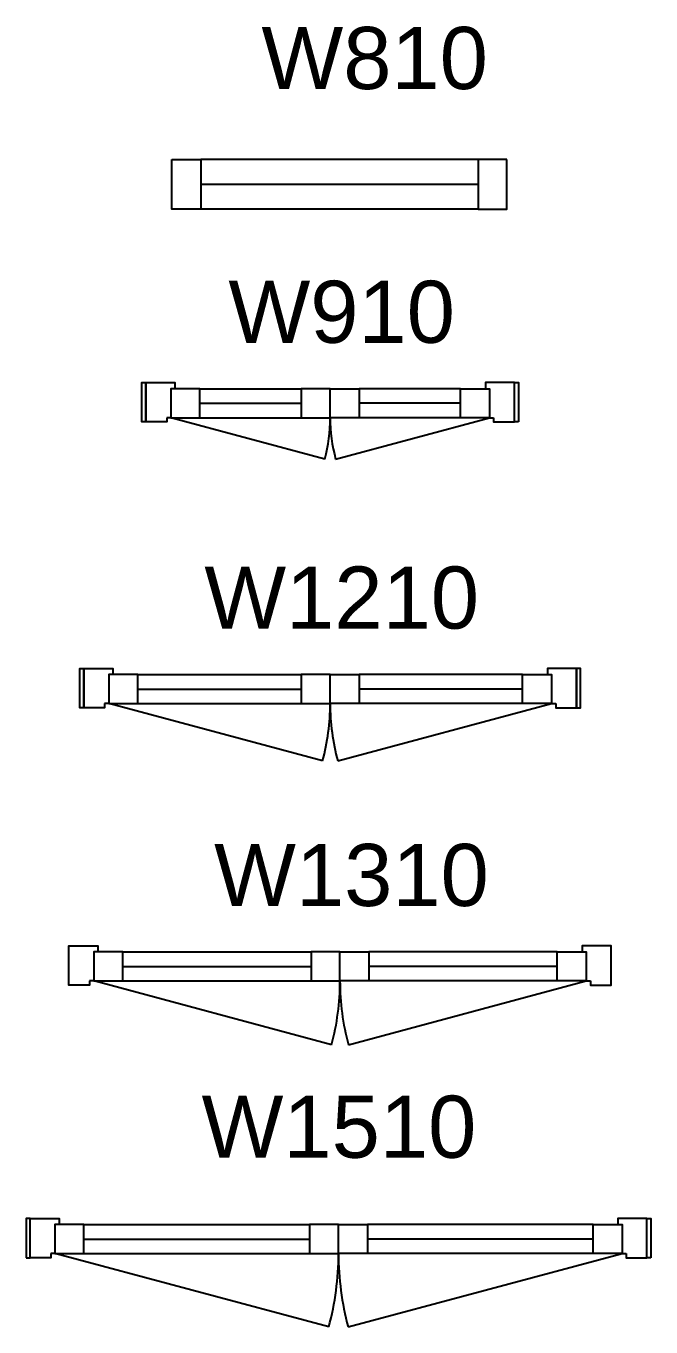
# Model space of a CAD drawing. Header units: millimetres. Extents: x 585 to 19233, y 2366 to 15159.
# Drawn here: x 4975 to 6485, y 9151 to 12294 of the extents above; entities that cross this region are included whole.
import ezdxf
from ezdxf.enums import TextEntityAlignment as Align

# ---------------------------------------------------------------- set-up
doc = ezdxf.new("R2010")
doc.units = ezdxf.units.MM
doc.layers.add('AR windows', color=4, linetype='Continuous')
doc.styles.add('Arial', font='arial.ttf')

# ---------------------------------------------------------------- blocks, each defined once
blk = doc.blocks.new('W1510x95')
at = {"color": 8}
for points in [[(-755, -95), (-745, -95), (-745, 0), (-755, 0)], [(755, -95), (745, -95), (745, 0), (755, 0)]]:
    blk.add_lwpolyline(points, close=True, dxfattribs=at)
at = {"color": 3}
for points in [[(-695, -85), (-695, -95), (-745, -95), (-745, 0), (-675, 0), (-675, -15), (-685, -15), (-685, -85)], [(695, -85), (695, -95), (745, -95), (745, 0), (675, 0), (675, -15), (685, -15), (685, -85)], [(-685, -85), (-615, -85), (-615, -15), (-685, -15)], [(-70, -85), (0, -85), (0, -15), (-70, -15)], [(70, -85), (0, -85), (0, -15), (70, -15)], [(685, -85), (615, -85), (615, -15), (685, -15)]]:
    blk.add_lwpolyline(points, close=True, dxfattribs=at)
at = {"color": 0}
for points in [[(-615, -15), (-70, -15)], [(615, -15), (70, -15)], [(-615, -50), (-70, -50)], [(615, -50), (70, -50)], [(-615, -85), (-70, -85)], [(615, -85), (70, -85)]]:
    blk.add_lwpolyline(points, dxfattribs=at)
at = {"color": 8}
for points in [[(-23.3, -262.3), (-685, -85)], [(23.3, -262.3), (685, -85)]]:
    blk.add_lwpolyline(points, dxfattribs=at)
for centre, start, end in [((-685, -85), 345, 0), ((685, -85), 180, 195)]:
    blk.add_arc(centre, 685, start, end, dxfattribs=at)
blk = doc.blocks.new('W810x120')
at = {"color": 3}
for points in [[(-405, 0), (-335, 0), (-335, -120), (-405, -120)], [(405, 0), (335, 0), (335, -120), (405, -120)]]:
    blk.add_lwpolyline(points, close=True, dxfattribs=at)
at = {"color": 0}
for points in [[(335, 0), (-335, 0)], [(335, -60), (-335, -60)], [(335, -120), (-335, -120)]]:
    blk.add_lwpolyline(points, dxfattribs=at)
blk = doc.blocks.new('W910x95')
at = {"color": 8}
for points in [[(-445, -95), (-455, -95), (-455, 0), (-445, 0)], [(455, -95), (445, -95), (445, 0), (455, 0)]]:
    blk.add_lwpolyline(points, close=True, dxfattribs=at)
at = {"color": 3}
for points in [[(-395, -85), (-395, -95), (-445, -95), (-445, 0), (-375, 0), (-375, -15), (-385, -15), (-385, -85)], [(395, -85), (395, -95), (445, -95), (445, 0), (375, 0), (375, -15), (385, -15), (385, -85)], [(-385, -85), (-315, -85), (-315, -15), (-385, -15)], [(-70, -85), (0, -85), (0, -15), (-70, -15)], [(70, -85), (0, -85), (0, -15), (70, -15)], [(385, -85), (315, -85), (315, -15), (385, -15)]]:
    blk.add_lwpolyline(points, close=True, dxfattribs=at)
at = {"color": 0}
for points in [[(-315, -15), (-70, -15)], [(315, -15), (70, -15)], [(-315, -50), (-70, -50)], [(315, -50), (70, -50)], [(-315, -85), (-70, -85)], [(315, -85), (70, -85)]]:
    blk.add_lwpolyline(points, dxfattribs=at)
at = {"color": 8}
for points in [[(-13.1, -184.6), (-385, -85)], [(13.1, -184.6), (385, -85)]]:
    blk.add_lwpolyline(points, dxfattribs=at)
for centre, start, end in [((-385, -85), 345, 0), ((385, -85), 180, 195)]:
    blk.add_arc(centre, 385, start, end, dxfattribs=at)
blk = doc.blocks.new('W1310x95')
at = {"color": 3}
for points in [[(-605, -85), (-605, -95), (-655, -95), (-655, 0), (-585, 0), (-585, -15), (-595, -15), (-595, -85)], [(605, -85), (605, -95), (655, -95), (655, 0), (585, 0), (585, -15), (595, -15), (595, -85)], [(-595, -85), (-525, -85), (-525, -15), (-595, -15)], [(-70, -85), (0, -85), (0, -15), (-70, -15)], [(70, -85), (0, -85), (0, -15), (70, -15)], [(595, -85), (525, -85), (525, -15), (595, -15)]]:
    blk.add_lwpolyline(points, close=True, dxfattribs=at)
at = {"color": 0}
for points in [[(-525, -15), (-70, -15)], [(525, -15), (70, -15)], [(-525, -50), (-70, -50)], [(525, -50), (70, -50)], [(-525, -85), (-70, -85)], [(525, -85), (70, -85)]]:
    blk.add_lwpolyline(points, dxfattribs=at)
at = {"color": 8}
for points in [[(-20.3, -239), (-595, -85)], [(20.3, -239), (595, -85)]]:
    blk.add_lwpolyline(points, dxfattribs=at)
for centre, start, end in [((-595, -85), 345, 0), ((595, -85), 180, 195)]:
    blk.add_arc(centre, 595, start, end, dxfattribs=at)
blk = doc.blocks.new('W1210x95')
at = {"color": 8}
for points in [[(-595, -95), (-605, -95), (-605, 0), (-595, 0)], [(595, -95), (605, -95), (605, 0), (595, 0)]]:
    blk.add_lwpolyline(points, close=True, dxfattribs=at)
at = {"color": 3}
for points in [[(-545, -85), (-545, -95), (-595, -95), (-595, 0), (-525, 0), (-525, -15), (-535, -15), (-535, -85)], [(545, -85), (545, -95), (595, -95), (595, 0), (525, 0), (525, -15), (535, -15), (535, -85)], [(-535, -85), (-465, -85), (-465, -15), (-535, -15)], [(-70, -85), (0, -85), (0, -15), (-70, -15)], [(70, -85), (0, -85), (0, -15), (70, -15)], [(535, -85), (465, -85), (465, -15), (535, -15)]]:
    blk.add_lwpolyline(points, close=True, dxfattribs=at)
at = {"color": 0}
for points in [[(-465, -15), (-70, -15)], [(465, -15), (70, -15)], [(-465, -50), (-70, -50)], [(465, -50), (70, -50)], [(-465, -85), (-70, -85)], [(465, -85), (70, -85)]]:
    blk.add_lwpolyline(points, dxfattribs=at)
at = {"color": 8}
for points in [[(-18.2, -223.5), (-535, -85)], [(18.2, -223.5), (535, -85)]]:
    blk.add_lwpolyline(points, dxfattribs=at)
for centre, start, end in [((-535, -85), 345, 0), ((535, -85), 180, 195)]:
    blk.add_arc(centre, 535, start, end, dxfattribs=at)

msp = doc.modelspace()

# ---------------------------------------------------------------- block references
at = {"layer": 'AR windows'}
for name, p in [('W810x120', (5732, 11971.3)), ('W910x95', (5709.8, 11432.5)), ('W1210x95', (5709.8, 10742.3)), ('W1310x95', (5733.5, 10072.2)), ('W1510x95', (5729.9, 9413.7))]:
    msp.add_blockref(name, p, dxfattribs=at)

# ---------------------------------------------------------------- texts
at = {"layer": 'Defpoints', "style": 'Arial'}
for s, p in [('W810', (5817.3, 12216.6)), ('W910', (5737.6, 11603.6)), ('W1210', (5737.6, 10913.3)), ('W1310', (5761.2, 10243.3)), ('W1510', (5731, 9635.2))]:
    msp.add_text(s, height=150, dxfattribs=at).set_placement(p, align=Align.MIDDLE)

doc.saveas('drawing.dxf')
